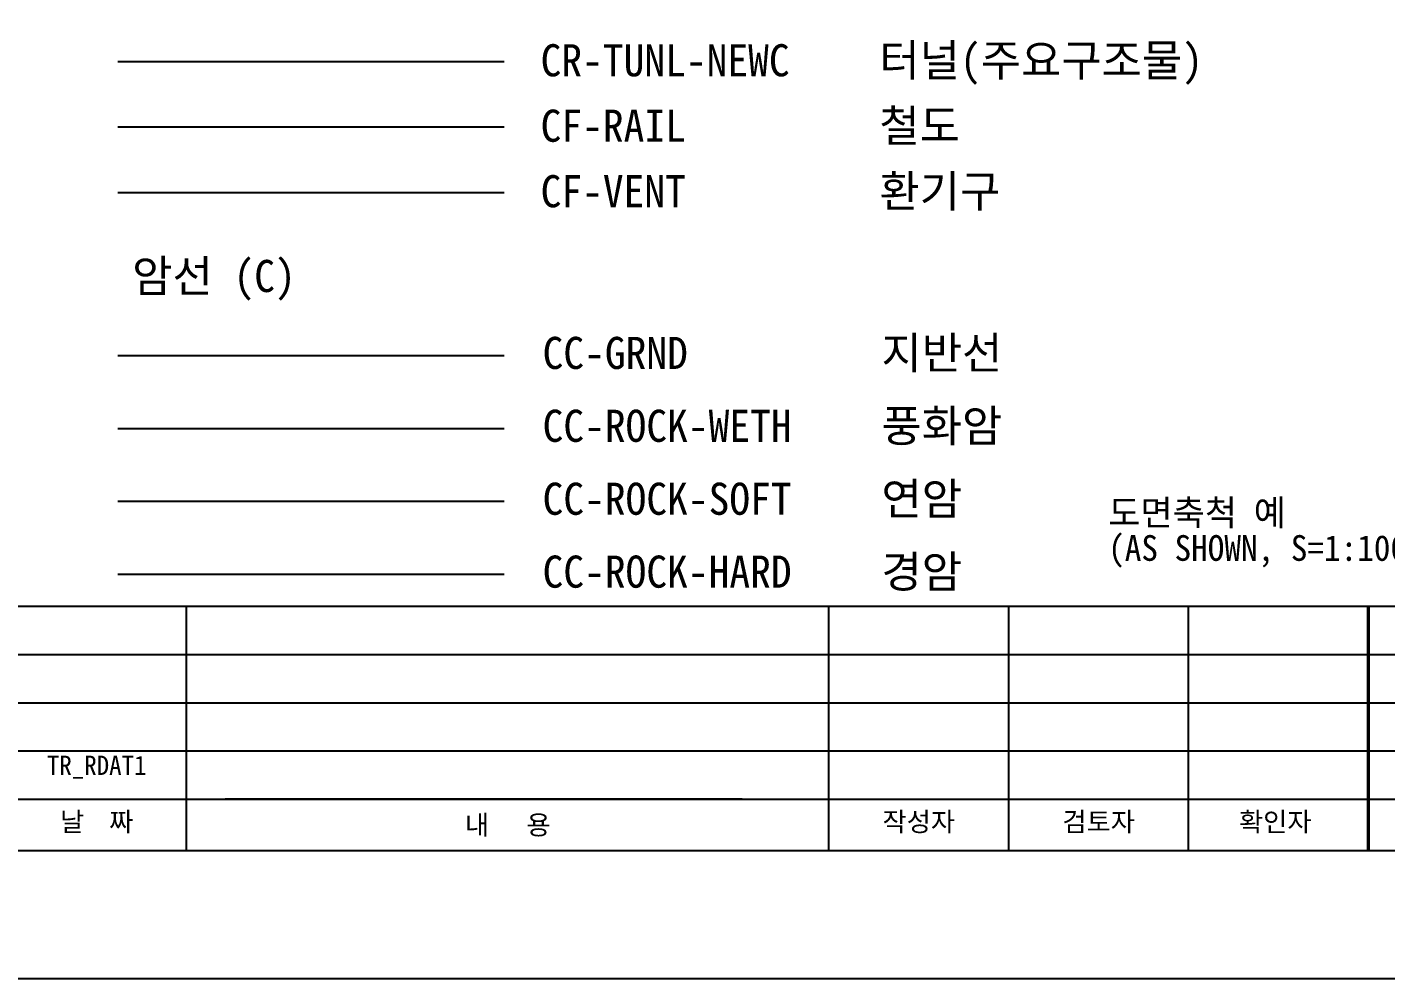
# Model space of a CAD drawing. Header units: millimetres. Extents: x 0 to 841, y 0 to 594.
# Drawn here: x 342.2 to 553.7, y 0 to 148.2 of the extents above; entities that cross this region are included whole.
import ezdxf
from ezdxf.enums import TextEntityAlignment as Align

# ---------------------------------------------------------------- set-up
doc = ezdxf.new("R2010")
doc.units = ezdxf.units.MM
doc.header["$LTSCALE"] = 1000
doc.header["$MEASUREMENT"] = 0
doc.linetypes.add('A-CENTR01', pattern=[2, 1.25, -0.25, 0.25, -0.25])
doc.linetypes.add('A-PHATM01', pattern=[2.5, 1.25, -0.25, 0.25, -0.25, 0.25, -0.25])
for name, color, linetype in [('CC-GRND', 3, 'Continuous'), ('CC-ROCK-HARD', 2, 'A-PHATM01'), ('CC-ROCK-SOFT', 2, 'A-PHATM01'), ('CC-ROCK-WETH', 1, 'A-CENTR01'), ('CF-RAIL', 4, 'Continuous'), ('CF-VENT', 3, 'Continuous'), ('CR-BORE', 2, 'Continuous'), ('CR-TUNL-NEWC', 4, 'Continuous'), ('CX-BORD', 7, 'Continuous'), ('CZ-TEX1', 6, 'Continuous'), ('JMdoka', 77, 'Continuous')]:
    doc.layers.add(name, color=color, linetype=linetype)
doc.styles.add('TB_TEXT', font='GulimChe')
doc.styles.add('굴림체', font='GulimChe')

msp = doc.modelspace()

# ---------------------------------------------------------------- linework, layer by layer
at = {"layer": 'CC-GRND'}
msp.add_lwpolyline([(356.28, 97.07), (416.42, 97.07)], dxfattribs=at)
at = {"layer": 'CC-ROCK-HARD'}
msp.add_lwpolyline([(356.28, 63.02), (416.42, 63.02)], dxfattribs=at)
at = {"layer": 'CC-ROCK-SOFT'}
msp.add_lwpolyline([(356.28, 74.37), (416.42, 74.37)], dxfattribs=at)
at = {"layer": 'CC-ROCK-WETH'}
msp.add_lwpolyline([(356.28, 85.72), (416.42, 85.72)], dxfattribs=at)
at = {"layer": 'CF-RAIL'}
msp.add_lwpolyline([(356.28, 132.67), (416.42, 132.67)], dxfattribs=at)
at = {"layer": 'CF-VENT'}
msp.add_lwpolyline([(356.28, 122.47), (416.42, 122.47)], dxfattribs=at)
at = {"layer": 'CR-TUNL-NEWC'}
msp.add_lwpolyline([(356.28, 142.87), (416.42, 142.87)], dxfattribs=at)
at = {"layer": 'CX-BORD'}
for p, q in [((367, 20), (367, 58)), ((467, 20), (467, 58)), ((495, 20), (495, 58)), ((523, 20), (523, 58)), ((319, 50.5), (549.5, 50.5)), ((549.5, 50.5), (691, 50.5)), ((319, 43), (549.5, 43)), ((549.5, 43), (691, 43)), ((319, 35.5), (549.5, 35.5)), ((549.5, 35.5), (691, 35.5)), ((319, 28), (691, 28)), ((453.5, 28), (373, 28))]:
    msp.add_line(p, q, dxfattribs=at)
at = {"layer": 'CX-BORD', "const_width": 0.5}
msp.add_lwpolyline([(551, 20), (551, 58)], dxfattribs=at)
at = {"layer": 'JMdoka'}
for points in [[(0, 594), (841, 594), (841, 0), (0, 0)], [(25, 574), (821, 574), (821, 58), (25, 58)], [(25, 20), (821, 20), (821, 574), (25, 574)]]:
    msp.add_lwpolyline(points, close=True, dxfattribs=at)

# ---------------------------------------------------------------- texts
at = {"layer": 'CC-GRND', "style": '굴림체'}
for s, p in [('CC-GRND', (422.42, 94.97)), ('지반선', (475.18, 94.97))]:
    msp.add_text(s, height=5, dxfattribs=at).set_placement(p)
at = {"layer": 'CC-ROCK-HARD', "style": '굴림체'}
for s, p in [('CC-ROCK-HARD', (422.42, 60.91)), ('경암', (475.18, 60.91))]:
    msp.add_text(s, height=5, dxfattribs=at).set_placement(p)
at = {"layer": 'CC-ROCK-SOFT', "style": '굴림체'}
for s, p in [('CC-ROCK-SOFT', (422.42, 72.26)), ('연암', (475.18, 72.26))]:
    msp.add_text(s, height=5, dxfattribs=at).set_placement(p)
at = {"layer": 'CC-ROCK-WETH', "style": '굴림체'}
for s, p in [('풍화암', (475.18, 83.62)), ('CC-ROCK-WETH', (422.42, 83.62))]:
    msp.add_text(s, height=5, dxfattribs=at).set_placement(p)
at = {"layer": 'CF-RAIL', "style": '굴림체'}
msp.add_text('CF-RAIL', height=5, dxfattribs=at).set_placement((422.11, 130.35))
at = {"layer": 'CF-VENT', "style": '굴림체'}
for s, p in [('CF-VENT', (422.11, 120.15)), ('환기구', (474.86, 120.15))]:
    msp.add_text(s, height=5, dxfattribs=at).set_placement(p)
at = {"layer": 'CR-BORE', "style": '굴림체'}
msp.add_text('암선 (C)', height=5, dxfattribs=at).set_placement((358.52, 106.95))
at = {"layer": 'CR-TUNL-NEWC', "style": '굴림체'}
for s, p in [('터널(주요구조물)', (474.86, 140.54)), ('CR-TUNL-NEWC', (422.11, 140.54)), ('철도', (474.86, 130.35))]:
    msp.add_text(s, height=5, dxfattribs=at).set_placement(p)
at = {"layer": 'CX-BORD', "style": 'TB_TEXT'}
for s, p in [('날  짜', (353, 24.5)), ('내   용', (417, 24)), ('작성자', (481, 24.5)), ('검토자', (509, 24.5)), ('확인자', (536.5, 24.5))]:
    msp.add_text(s, height=3, dxfattribs=at).set_placement(p, align=Align.MIDDLE)
at = {"layer": 'CZ-TEX1', "style": '굴림체'}
for s, p in [('도면축척 예', (510.48, 70.6)), ('(AS SHOWN, S=1:100, H=1:1,000 V=1:200)', (510.48, 65.09))]:
    msp.add_text(s, height=4, dxfattribs=at).set_placement(p)
at = {"layer": 'JMdoka', "style": 'TB_TEXT'}
msp.add_attdef('TR_RDAT1', text='', height=3, dxfattribs=at).set_placement((353, 31.75), align=Align.CENTER)

doc.saveas('drawing.dxf')
